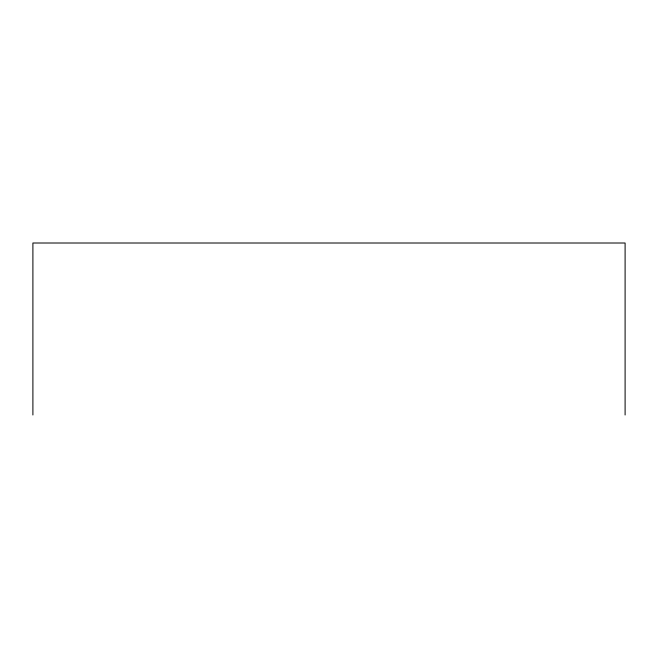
<?xml version="1.0" encoding="UTF-8"?>
<svg xmlns="http://www.w3.org/2000/svg" width="658" height="658" viewBox="0 0 658 658"><rect width="100%" height="100%" fill="white"/><g stroke="black" fill="none" stroke-linecap="round" stroke-linejoin="round"><path stroke-width="0.99" d="M625.1 414.992L625.1 243.008L32.9 243.008L32.9 414.992"/></g></svg>
